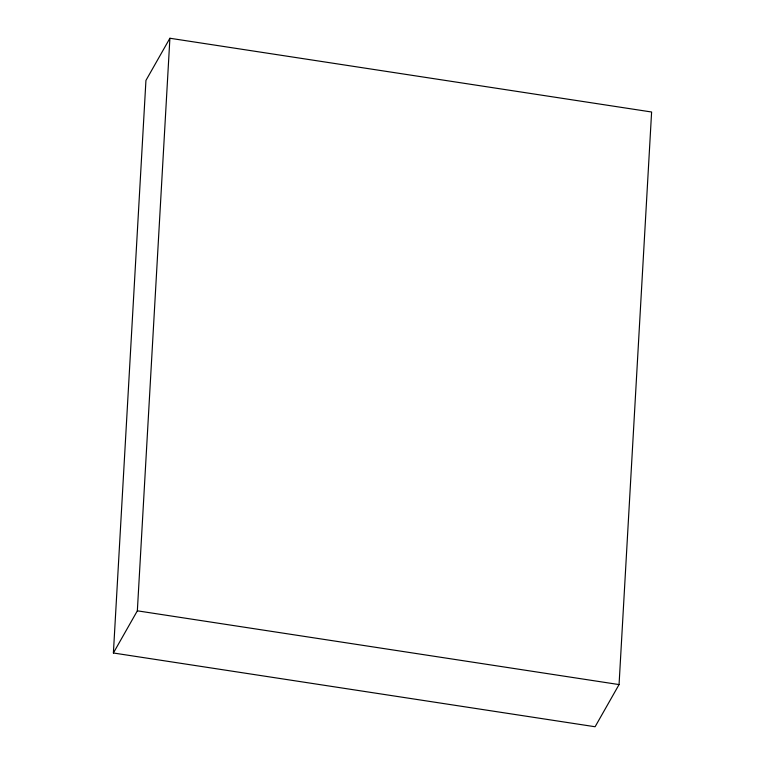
<?xml version="1.0" encoding="UTF-8"?>
<svg xmlns="http://www.w3.org/2000/svg" width="765" height="765" viewBox="0 0 765 765"><rect width="100%" height="100%" fill="white"/><g stroke="black" fill="none" stroke-linecap="round" stroke-linejoin="round"><path stroke-width="1.15" d="M113.392 652.994L145.943 80.421L169.897 38.25L651.608 112.006L619.057 684.579L595.103 726.75L113.392 652.994L137.346 610.824L169.897 38.25M137.346 610.824L619.057 684.579"/></g></svg>
